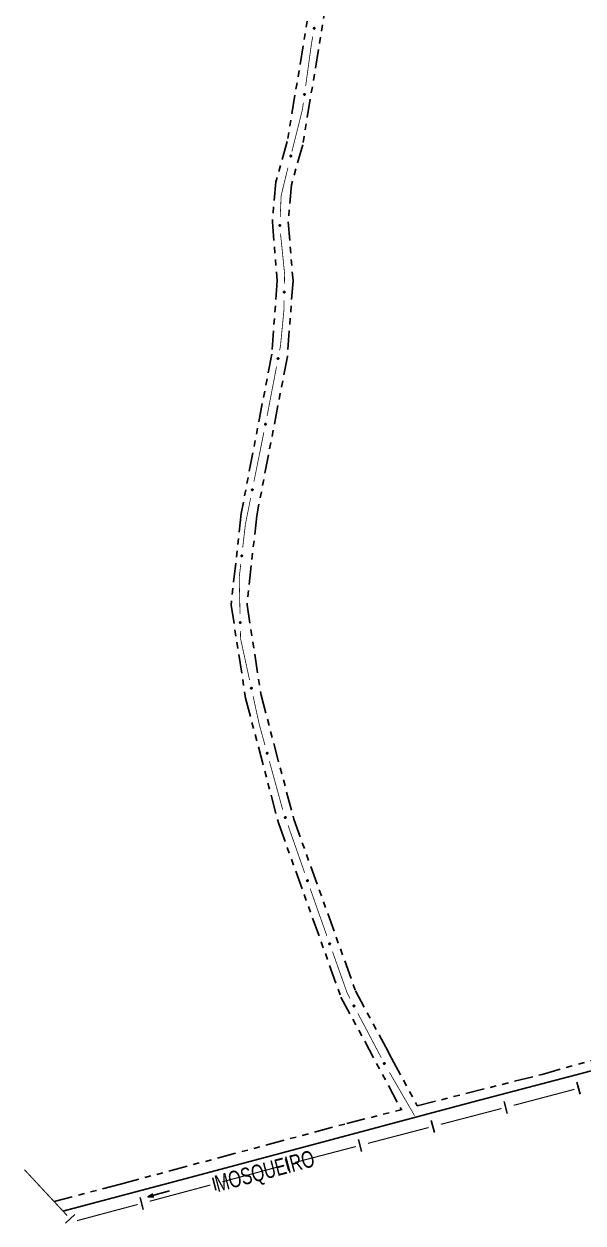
# Model space of a CAD drawing. Extents: x 208948 to 212966, y 4875285 to 4878160.
# Drawn here: x 209354.6 to 209488.3, y 4875285.4 to 4875572.2 of the extents above; entities that cross this region are included whole.
import ezdxf

# ---------------------------------------------------------------- set-up
doc = ezdxf.new("R2010")
doc.units = 0
doc.header["$LTSCALE"] = 1.5
doc.header["$MEASUREMENT"] = 0
doc.linetypes.add('TRACO_25', pattern=[8, 3, -1, 1, -1, 1, -1])
for name, color, linetype in [('LM-LIM-SETORES-BAIRROS', 7, 'CONTINUOUS'), ('SV-EIXO-RUA-N-PAV', 6, 'CONTINUOUS'), ('SV-FX-DOM-EST', 20, 'CONTINUOUS'), ('SV-ROD-ESTADUAIS', 20, 'CONTINUOUS'), ('SV-RUA-NAO-PAV', 7, 'CONTINUOUS'), ('SV-TXT-ROD-EST', 7, 'CONTINUOUS')]:
    doc.layers.add(name, color=color, linetype=linetype)
doc.styles.add('ARIAL', font='ARIAL.SHX')

# ---------------------------------------------------------------- blocks, each defined once
blk = doc.blocks.new('COD048', base_point=(211109.529986, 4877903.815043))
at = {"layer": 'SV-TXT-ROD-EST'}
blk.add_line((211110.86332, 4877903.415043), (211112.196653, 4877903.815043), dxfattribs=at)
blk.add_lwpolyline([(211106.86332, 4877903.815043), (211112.196653, 4877903.815043), (211110.86332, 4877904.215043)], dxfattribs=at)

msp = doc.modelspace()

# ---------------------------------------------------------------- linework, layer by layer
at = {"layer": 'LM-LIM-SETORES-BAIRROS', "const_width": 0.25}
for points in [[(209473.668842, 4875314.042514), (209486.210681, 4875317.358173)], [(209454.2917, 4875308.981039), (209468.804756, 4875312.771974)], [(209471.707368, 4875313.530161), (209473.642442, 4875314.035619)], [(209473.642442, 4875314.035619), (209473.668842, 4875314.042514)], [(209436.876032, 4875304.431917), (209451.389088, 4875308.222852)], [(209419.460364, 4875299.882795), (209433.97342, 4875303.67373)], [(209354.752158, 4875298.114909), (209364.963791, 4875287.127527)], [(209402.07043, 4875295.236342), (209416.560598, 4875299.113846)], [(209384.682229, 4875290.583337), (209399.172397, 4875294.460841)], [(209367.294027, 4875285.930333), (209381.784195, 4875289.807836)]]:
    msp.add_lwpolyline(points, dxfattribs=at)
at = {"layer": 'LM-LIM-SETORES-BAIRROS'}
for points in [[(209487.560847, 4875316.163581), (209486.794086, 4875319.063939)], [(209470.151387, 4875311.573397), (209469.3932, 4875314.476008)], [(209452.735719, 4875307.024275), (209451.977532, 4875309.926886)], [(209435.320051, 4875302.475153), (209434.561864, 4875305.377764)], [(209417.91436, 4875297.923329), (209417.138859, 4875300.821363)], [(209400.526158, 4875293.270325), (209399.750657, 4875296.168358)], [(209383.137957, 4875288.61732), (209382.362456, 4875291.515354)], [(209364.545829, 4875285.373872), (209366.743305, 4875287.416199)]]:
    msp.add_lwpolyline(points, dxfattribs=at)
at = {"layer": 'SV-EIXO-RUA-N-PAV'}
for points in [[(209423.876355, 4875571.080389), (209423.847772, 4875571.120076), (209423.831321, 4875571.16003), (209423.827192, 4875571.197302), (209423.832131, 4875571.23119), (209423.841089, 4875571.26529), (209423.857705, 4875571.297677), (209423.88411, 4875571.329539), (209423.92372, 4875571.358491), (209423.965756, 4875571.372653), (209424.002081, 4875571.378657), (209424.037714, 4875571.375541), (209424.070694, 4875571.366284), (209424.103766, 4875571.347911), (209424.135793, 4875571.320837), (209424.163942, 4875571.280304), (209424.179801, 4875571.241024), (209424.182848, 4875571.204867), (209424.179489, 4875571.169064), (209424.169927, 4875571.13436), (209424.153433, 4875571.102662), (209424.126115, 4875571.070465), (209424.08574, 4875571.043212), (209424.046744, 4875571.026947), (209424.01064, 4875571.023393), (209423.975466, 4875571.027493), (209423.941154, 4875571.036062), (209423.907902, 4875571.05141), (209423.876355, 4875571.080389)], [(209421.563487, 4875555.246276), (209421.533362, 4875555.284806), (209421.515351, 4875555.324081), (209421.509757, 4875555.361162), (209421.513357, 4875555.395218), (209421.520965, 4875555.429644), (209421.536293, 4875555.462661), (209421.561422, 4875555.495538), (209421.599861, 4875555.526028), (209421.641307, 4875555.541835), (209421.677367, 4875555.549264), (209421.713095, 4875555.547554), (209421.746415, 4875555.539604), (209421.780184, 4875555.522548), (209421.813253, 4875555.496756), (209421.842976, 4875555.457363), (209421.86037, 4875555.418738), (209421.864839, 4875555.382729), (209421.862893, 4875555.346822), (209421.854705, 4875555.311768), (209421.839472, 4875555.279445), (209421.813444, 4875555.246197), (209421.774174, 4875555.217375), (209421.735848, 4875555.199587), (209421.699912, 4875555.194613), (209421.664604, 4875555.197325), (209421.629982, 4875555.204536), (209421.596151, 4875555.218562), (209421.563487, 4875555.246276)], [(209418.269878, 4875540.533001), (209418.244123, 4875540.574579), (209418.23049, 4875540.61558), (209418.228962, 4875540.653049), (209418.236245, 4875540.686512), (209418.247552, 4875540.719906), (209418.26638, 4875540.75106), (209418.294936, 4875540.781008), (209418.336463, 4875540.807137), (209418.379382, 4875540.818342), (209418.416037, 4875540.821805), (209418.451367, 4875540.81622), (209418.483624, 4875540.804692), (209418.515338, 4875540.784064), (209418.545405, 4875540.754829), (209418.570668, 4875540.712436), (209418.583758, 4875540.672149), (209418.584284, 4875540.635868), (209418.578444, 4875540.600385), (209418.566491, 4875540.56643), (209418.547833, 4875540.535955), (209418.518343, 4875540.505735), (209418.476171, 4875540.481356), (209418.436138, 4875540.467842), (209418.399874, 4875540.466806), (209418.36507, 4875540.473342), (209418.331438, 4875540.484276), (209418.299334, 4875540.501898), (209418.269878, 4875540.533001)], [(209415.675282, 4875523.895445), (209415.64176, 4875523.931058), (209415.620232, 4875523.968521), (209415.61127, 4875524.004935), (209415.611741, 4875524.039178), (209415.616168, 4875524.074156), (209415.628412, 4875524.108436), (209415.65043, 4875524.143473), (209415.685919, 4875524.17735), (209415.725745, 4875524.196881), (209415.760975, 4875524.207578), (209415.79671, 4875524.209143), (209415.830617, 4875524.204272), (209415.865805, 4875524.190376), (209415.901093, 4875524.167717), (209415.934295, 4875524.131207), (209415.955148, 4875524.094335), (209415.962892, 4875524.058886), (209415.964238, 4875524.022951), (209415.95929, 4875523.987295), (209415.947077, 4875523.953714), (209415.924199, 4875523.918225), (209415.887729, 4875523.885932), (209415.851191, 4875523.864714), (209415.81586, 4875523.856474), (209415.780452, 4875523.855946), (209415.745315, 4875523.85996), (209415.710343, 4875523.870834), (209415.675282, 4875523.895445)], [(209416.736862, 4875507.951759), (209416.702442, 4875507.986504), (209416.679964, 4875508.023405), (209416.670074, 4875508.059578), (209416.66967, 4875508.093821), (209416.673203, 4875508.128901), (209416.684567, 4875508.163483), (209416.705682, 4875508.199071), (209416.740294, 4875508.233844), (209416.779609, 4875508.254386), (209416.814554, 4875508.265979), (209416.850237, 4875508.268456), (209416.884257, 4875508.264454), (209416.919789, 4875508.251461), (209416.955645, 4875508.229711), (209416.989768, 4875508.194061), (209417.011557, 4875508.157733), (209417.020204, 4875508.122494), (209417.022467, 4875508.086605), (209417.018431, 4875508.050835), (209417.00708, 4875508.016953), (209416.985116, 4875507.980891), (209416.949483, 4875507.947677), (209416.913499, 4875507.925532), (209416.87839, 4875507.916392), (209416.843007, 4875507.91496), (209416.80778, 4875507.918075), (209416.772541, 4875507.928051), (209416.736862, 4875507.951759)], [(209415.23643, 4875492.067532), (209415.208394, 4875492.107606), (209415.192492, 4875492.147782), (209415.188874, 4875492.185107), (209415.194277, 4875492.218924), (209415.203701, 4875492.252898), (209415.22076, 4875492.285055), (209415.247599, 4875492.316551), (209415.287602, 4875492.344958), (209415.329828, 4875492.358543), (209415.366232, 4875492.364048), (209415.401819, 4875492.360444), (209415.43467, 4875492.350736), (209415.467486, 4875492.331912), (209415.499139, 4875492.304401), (209415.52673, 4875492.263486), (209415.542049, 4875492.223992), (209415.544601, 4875492.187797), (209415.540752, 4875492.152043), (209415.530714, 4875492.117474), (209415.513787, 4875492.086005), (209415.486031, 4875492.054185), (209415.445286, 4875492.027488), (209415.406071, 4875492.011759), (209415.369921, 4875492.0087), (209415.334807, 4875492.013282), (209415.300616, 4875492.02232), (209415.267578, 4875492.038123), (209415.23643, 4875492.067532)], [(209412.215127, 4875476.356363), (209412.187423, 4875476.396669), (209412.171855, 4875476.436974), (209412.168547, 4875476.474329), (209412.17423, 4875476.5081), (209412.183936, 4875476.541995), (209412.201261, 4875476.574009), (209412.22836, 4875476.605281), (209412.268598, 4875476.633355), (209412.310935, 4875476.646589), (209412.347383, 4875476.651792), (209412.382939, 4875476.647893), (209412.415708, 4875476.637913), (209412.448367, 4875476.618817), (209412.479791, 4875476.591045), (209412.507041, 4875476.549902), (209412.522033, 4875476.510283), (209412.524284, 4875476.474068), (209412.520138, 4875476.438347), (209412.509815, 4875476.403862), (209412.492627, 4875476.372535), (209412.464608, 4875476.340946), (209412.423643, 4875476.314588), (209412.384298, 4875476.299185), (209412.348125, 4875476.296426), (209412.313049, 4875476.301299), (209412.278935, 4875476.310621), (209412.246029, 4875476.326696), (209412.215127, 4875476.356363)], [(209409.077268, 4875460.667072), (209409.049565, 4875460.707378), (209409.033997, 4875460.747684), (209409.030689, 4875460.785038), (209409.036372, 4875460.818809), (209409.046078, 4875460.852704), (209409.063403, 4875460.884718), (209409.090502, 4875460.91599), (209409.130739, 4875460.944064), (209409.173077, 4875460.957298), (209409.209525, 4875460.962501), (209409.245081, 4875460.958603), (209409.27785, 4875460.948622), (209409.310509, 4875460.929526), (209409.341933, 4875460.901754), (209409.369183, 4875460.860611), (209409.384174, 4875460.820992), (209409.386426, 4875460.784777), (209409.38228, 4875460.749056), (209409.371956, 4875460.714571), (209409.354769, 4875460.683244), (209409.32675, 4875460.651655), (209409.285785, 4875460.625297), (209409.24644, 4875460.609894), (209409.210266, 4875460.607135), (209409.175191, 4875460.612008), (209409.141077, 4875460.62133), (209409.10817, 4875460.637405), (209409.077268, 4875460.667072)], [(209406.56109, 4875444.870572), (209406.530186, 4875444.90848), (209406.511378, 4875444.947379), (209406.505029, 4875444.984339), (209406.507934, 4875445.018461), (209406.514839, 4875445.053036), (209406.529491, 4875445.086358), (209406.553944, 4875445.11974), (209406.591754, 4875445.151007), (209406.632869, 4875445.167656), (209406.66877, 4875445.175819), (209406.704525, 4875445.174838), (209406.738, 4875445.167568), (209406.77211, 4875445.151204), (209406.805698, 4875445.126092), (209406.836218, 4875445.087312), (209406.854396, 4875445.04905), (209406.859598, 4875445.01314), (209406.858384, 4875444.9772), (209406.850912, 4875444.941987), (209406.836342, 4875444.90936), (209406.810997, 4875444.875588), (209406.772322, 4875444.845972), (209406.734367, 4875444.827406), (209406.69854, 4875444.821701), (209406.663184, 4875444.823692), (209406.628422, 4875444.830196), (209406.594312, 4875444.843529), (209406.56109, 4875444.870572)], [(209406.215241, 4875428.892277), (209406.179414, 4875428.925571), (209406.155431, 4875428.961511), (209406.144055, 4875428.997245), (209406.142237, 4875429.031442), (209406.144316, 4875429.066638), (209406.154242, 4875429.10166), (209406.173869, 4875429.13809), (209406.207014, 4875429.174264), (209406.245446, 4875429.196413), (209406.279882, 4875429.20944), (209406.315433, 4875429.213389), (209406.349589, 4875429.210796), (209406.385627, 4875429.199283), (209406.422351, 4875429.179033), (209406.457919, 4875429.144823), (209406.48119, 4875429.109427), (209406.491286, 4875429.074575), (209406.49503, 4875429.03881), (209406.492476, 4875429.002904), (209406.482535, 4875428.968582), (209406.462079, 4875428.931643), (209406.427849, 4875428.896985), (209406.392811, 4875428.873372), (209406.35811, 4875428.86279), (209406.322816, 4875428.859896), (209406.28749, 4875428.861553), (209406.25187, 4875428.870065), (209406.215241, 4875428.892277)], [(209408.908491, 4875413.152766), (209408.866971, 4875413.178615), (209408.836573, 4875413.20932), (209408.81859, 4875413.242227), (209408.810281, 4875413.27545), (209408.805609, 4875413.310396), (209408.808672, 4875413.346669), (209408.820989, 4875413.386174), (209408.846626, 4875413.428006), (209408.880127, 4875413.457079), (209408.911446, 4875413.476435), (209408.94559, 4875413.487094), (209408.979615, 4875413.491064), (209409.017187, 4875413.486636), (209409.0571, 4875413.473763), (209409.098539, 4875413.446966), (209409.128135, 4875413.416659), (209409.144693, 4875413.384373), (209409.155191, 4875413.349979), (209409.159533, 4875413.314244), (209409.156321, 4875413.278656), (209409.143288, 4875413.238494), (209409.116297, 4875413.197943), (209409.086407, 4875413.16808), (209409.054361, 4875413.151073), (209409.020268, 4875413.1415), (209408.985274, 4875413.136387), (209408.948684, 4875413.137948), (209408.908491, 4875413.152766)], [(209412.697815, 4875397.607757), (209412.654972, 4875397.631347), (209412.622975, 4875397.660383), (209412.603257, 4875397.692281), (209412.593183, 4875397.725012), (209412.586649, 4875397.759658), (209412.587767, 4875397.796042), (209412.597954, 4875397.83615), (209412.621316, 4875397.879293), (209412.653215, 4875397.910117), (209412.683453, 4875397.931121), (209412.716978, 4875397.94359), (209412.750742, 4875397.949374), (209412.788497, 4875397.946963), (209412.829041, 4875397.936243), (209412.871855, 4875397.911701), (209412.903029, 4875397.88302), (209412.921291, 4875397.851666), (209412.933613, 4875397.817883), (209412.939861, 4875397.782432), (209412.938557, 4875397.746723), (209412.92769, 4875397.705921), (209412.902908, 4875397.663984), (209412.874657, 4875397.632565), (209412.843567, 4875397.613868), (209412.810034, 4875397.602485), (209412.775364, 4875397.595509), (209412.738743, 4875397.59511), (209412.697815, 4875397.607757)], [(209417.043751, 4875382.205059), (209416.999388, 4875382.22565), (209416.965471, 4875382.252418), (209416.943609, 4875382.282887), (209416.93131, 4875382.314848), (209416.92241, 4875382.348963), (209416.921026, 4875382.385338), (209416.928432, 4875382.426051), (209416.948775, 4875382.470697), (209416.97848, 4875382.50364), (209417.007204, 4875382.526672), (209417.039793, 4875382.541416), (209417.07308, 4875382.549506), (209417.110911, 4875382.549694), (209417.152096, 4875382.541786), (209417.196495, 4875382.520243), (209417.229567, 4875382.493772), (209417.249939, 4875382.463747), (209417.264554, 4875382.43089), (209417.273222, 4875382.395952), (209417.274375, 4875382.360238), (209417.266338, 4875382.318786), (209417.244495, 4875382.275246), (209417.21847, 4875382.24196), (209417.188739, 4875382.221171), (209417.156067, 4875382.207511), (209417.121958, 4875382.198168), (209417.085451, 4875382.195255), (209417.043751, 4875382.205059)], [(209422.329358, 4875367.103326), (209422.284995, 4875367.123916), (209422.251078, 4875367.150685), (209422.229215, 4875367.181153), (209422.216916, 4875367.213114), (209422.208017, 4875367.24723), (209422.206633, 4875367.283605), (209422.214039, 4875367.324317), (209422.234382, 4875367.368964), (209422.264087, 4875367.401906), (209422.292811, 4875367.424938), (209422.3254, 4875367.439682), (209422.358686, 4875367.447772), (209422.396518, 4875367.44796), (209422.437703, 4875367.440052), (209422.482102, 4875367.41851), (209422.515173, 4875367.392039), (209422.535546, 4875367.362013), (209422.550161, 4875367.329157), (209422.558829, 4875367.294219), (209422.559982, 4875367.258505), (209422.551945, 4875367.217052), (209422.530102, 4875367.173512), (209422.504077, 4875367.140226), (209422.474345, 4875367.119437), (209422.441674, 4875367.105777), (209422.407565, 4875367.096435), (209422.371058, 4875367.093521), (209422.329358, 4875367.103326)], [(209427.652721, 4875352.014396), (209427.60827, 4875352.034795), (209427.574238, 4875352.061417), (209427.552244, 4875352.091791), (209427.539808, 4875352.123699), (209427.530762, 4875352.157776), (209427.529221, 4875352.194144), (209427.536452, 4875352.234888), (209427.556603, 4875352.279622), (209427.586166, 4875352.312692), (209427.61479, 4875352.335848), (209427.647315, 4875352.350732), (209427.680566, 4875352.358965), (209427.718397, 4875352.359316), (209427.759615, 4875352.351585), (209427.804107, 4875352.330234), (209427.837292, 4875352.303906), (209427.857794, 4875352.273968), (209427.87255, 4875352.241175), (209427.881368, 4875352.206274), (209427.882675, 4875352.170566), (209427.874816, 4875352.129079), (209427.853161, 4875352.085445), (209427.827279, 4875352.052047), (209427.797638, 4875352.031131), (209427.765025, 4875352.01733), (209427.730957, 4875352.007841), (209427.694463, 4875352.00477), (209427.652721, 4875352.014396)], [(209433.48763, 4875337.130475), (209433.440713, 4875337.14429), (209433.403215, 4875337.165756), (209433.377093, 4875337.192662), (209433.360209, 4875337.222457), (209433.346369, 4875337.254884), (209433.339629, 4875337.290656), (209433.340943, 4875337.332016), (209433.35447, 4875337.379177), (209433.378985, 4875337.416145), (209433.403993, 4875337.443166), (209433.434048, 4875337.46256), (209433.465774, 4875337.475477), (209433.503164, 4875337.481249), (209433.545065, 4875337.479509), (209433.592158, 4875337.464759), (209433.628776, 4875337.443462), (209433.653359, 4875337.416774), (209433.672665, 4875337.386435), (209433.686397, 4875337.35316), (209433.692811, 4875337.318008), (209433.690983, 4875337.275823), (209433.675809, 4875337.229535), (209433.654984, 4875337.192771), (209433.628649, 4875337.167819), (209433.598352, 4875337.149485), (209433.565997, 4875337.135208), (209433.53032, 4875337.126936), (209433.48763, 4875337.130475)], [(209440.740996, 4875323.362511), (209440.694079, 4875323.376325), (209440.656581, 4875323.397792), (209440.630459, 4875323.424697), (209440.613576, 4875323.454492), (209440.599736, 4875323.48692), (209440.592996, 4875323.522691), (209440.594309, 4875323.564051), (209440.607837, 4875323.611212), (209440.632352, 4875323.64818), (209440.65736, 4875323.675201), (209440.687415, 4875323.694595), (209440.719141, 4875323.707512), (209440.75653, 4875323.713285), (209440.798432, 4875323.711544), (209440.845525, 4875323.696794), (209440.882143, 4875323.675497), (209440.906726, 4875323.648809), (209440.926032, 4875323.61847), (209440.939764, 4875323.585196), (209440.946178, 4875323.550043), (209440.94435, 4875323.507858), (209440.929176, 4875323.46157), (209440.908351, 4875323.424806), (209440.882015, 4875323.399855), (209440.851719, 4875323.38152), (209440.819364, 4875323.367243), (209440.783687, 4875323.358971), (209440.740996, 4875323.362511)]]:
    msp.add_lwpolyline(points, close=True, dxfattribs=at)
for points in [[(209423.831321, 4875571.16003), (209423.841089, 4875571.26529)], [(209423.838296, 4875571.142811), (209423.848823, 4875571.272595)], [(209423.847772, 4875571.120076), (209423.857705, 4875571.297677)], [(209423.861664, 4875571.10264), (209423.870032, 4875571.306253)], [(209423.876355, 4875571.080389), (209423.88411, 4875571.329539)], [(209423.894046, 4875571.066414), (209423.905152, 4875571.340216)], [(209423.907902, 4875571.05141), (209423.92372, 4875571.358491)], [(209423.925493, 4875571.048369), (209423.943504, 4875571.361136)], [(209423.941154, 4875571.036062), (209423.965756, 4875571.372653)], [(209423.957892, 4875571.035698), (209423.981294, 4875571.371068)], [(209423.975466, 4875571.027493), (209424.002081, 4875571.378657)], [(209423.993931, 4875571.027926), (209424.022163, 4875571.374912)], [(209424.01064, 4875571.023393), (209424.037714, 4875571.375541)], [(209424.030055, 4875571.028453), (209424.054171, 4875571.367854)], [(209424.046744, 4875571.026947), (209424.070694, 4875571.366284)], [(209424.067607, 4875571.037042), (209424.087438, 4875571.352258)], [(209424.08574, 4875571.043212), (209424.103766, 4875571.347911)], [(209424.105092, 4875571.060886), (209424.119752, 4875571.331288)], [(209424.126115, 4875571.070465), (209424.135793, 4875571.320837)], [(209424.138392, 4875571.092401), (209424.148971, 4875571.292851)], [(209424.153433, 4875571.102662), (209424.163942, 4875571.280304)], [(209424.161811, 4875571.122895), (209424.171233, 4875571.254261)], [(209424.169927, 4875571.13436), (209424.179801, 4875571.241024)], [(209421.629982, 4875555.204536), (209421.641307, 4875555.541835)], [(209421.646721, 4875555.204831), (209421.656896, 4875555.540863)], [(209421.664604, 4875555.197325), (209421.677367, 4875555.549264)], [(209421.683038, 4875555.198484), (209421.697581, 4875555.546313)], [(209421.699912, 4875555.194613), (209421.713095, 4875555.547554)], [(209421.719113, 4875555.200434), (209421.729843, 4875555.540521)], [(209421.735848, 4875555.199587), (209421.746415, 4875555.539604)], [(209421.515351, 4875555.324081), (209421.520965, 4875555.429644)], [(209421.522998, 4875555.307151), (209421.528406, 4875555.437248)], [(209421.533362, 4875555.284806), (209421.536293, 4875555.462661)], [(209421.547931, 4875555.267931), (209421.548272, 4875555.471715)], [(209421.563487, 4875555.246276), (209421.561422, 4875555.495538)], [(209421.581714, 4875555.233008), (209421.582028, 4875555.507036)], [(209421.596151, 4875555.218562), (209421.599861, 4875555.526028)], [(209421.613848, 4875555.216216), (209421.619526, 4875555.529449)], [(209421.756298, 4875555.210495), (209421.763698, 4875555.526248)], [(209421.774174, 4875555.217375), (209421.780184, 4875555.522548)], [(209421.792814, 4875555.235798), (209421.796813, 4875555.506566)], [(209421.813444, 4875555.246197), (209421.813253, 4875555.496756)], [(209421.824847, 4875555.268599), (209421.827523, 4875555.46931)], [(209421.839472, 4875555.279445), (209421.842976, 4875555.457363)], [(209421.847047, 4875555.299993), (209421.851288, 4875555.431627)], [(209421.854705, 4875555.311768), (209421.86037, 4875555.418738)], [(209418.23049, 4875540.61558), (209418.247552, 4875540.719906)], [(209418.23625, 4875540.597918), (209418.255776, 4875540.726656)], [(209418.244123, 4875540.574579), (209418.26638, 4875540.75106)], [(209418.256769, 4875540.556219), (209418.279273, 4875540.758758)], [(209418.269878, 4875540.533001), (209418.294936, 4875540.781008)], [(209418.286554, 4875540.517829), (209418.31667, 4875540.790197)], [(209418.299334, 4875540.501898), (209418.336463, 4875540.807137)], [(209418.31667, 4875540.497642), (209418.356384, 4875540.808399)], [(209418.331438, 4875540.484276), (209418.379382, 4875540.818342)], [(209418.34811, 4875540.482749), (209418.394773, 4875540.81568)], [(209418.36507, 4875540.473342), (209418.416037, 4875540.821805)], [(209418.383521, 4875540.47249), (209418.43581, 4875540.816673)], [(209418.399874, 4875540.466806), (209418.451367, 4875540.81622)], [(209418.419594, 4875540.470504), (209418.46725, 4875540.807407)], [(209418.436138, 4875540.467842), (209418.483624, 4875540.804692)], [(209418.457653, 4875540.476461), (209418.499352, 4875540.789535)], [(209418.476171, 4875540.481356), (209418.515338, 4875540.784064)], [(209418.496704, 4875540.497642), (209418.53013, 4875540.766369)], [(209418.518343, 4875540.505735), (209418.545405, 4875540.754829)], [(209418.532116, 4875540.526765), (209418.556605, 4875540.725994)], [(209418.547833, 4875540.535955), (209418.570668, 4875540.712436)], [(209418.557598, 4875540.555557), (209418.576131, 4875540.68595)], [(209418.566491, 4875540.56643), (209418.583758, 4875540.672149)], [(209415.620232, 4875523.968521), (209415.616168, 4875524.074156)], [(209415.629396, 4875523.952361), (209415.622883, 4875524.082408)], [(209415.64176, 4875523.931058), (209415.628412, 4875524.108436)], [(209415.65781, 4875523.915585), (209415.639513, 4875524.118547)], [(209415.675282, 4875523.895445), (209415.65043, 4875524.143473)], [(209415.694646, 4875523.883899), (209415.669897, 4875524.156807)], [(209415.710343, 4875523.870834), (209415.685919, 4875524.17735)], [(209415.72818, 4875523.870116), (209415.705188, 4875524.182556)], [(209415.745315, 4875523.85996), (209415.725745, 4875524.196881)], [(209415.761957, 4875523.861785), (209415.741358, 4875524.197339)], [(209415.780452, 4875523.855946), (209415.760975, 4875524.207578)], [(209415.798702, 4875523.858786), (209415.781375, 4875524.206487)], [(209415.81586, 4875523.856474), (209415.79671, 4875524.209143)], [(209415.834448, 4875523.864027), (209415.81403, 4875524.20367)], [(209415.851191, 4875523.864714), (209415.830617, 4875524.204272)], [(209415.870557, 4875523.877447), (209415.849049, 4875524.192553)], [(209415.887729, 4875523.885932), (209415.865805, 4875524.190376)], [(209415.904606, 4875523.905983), (209415.883825, 4875524.175983)], [(209415.924199, 4875523.918225), (209415.901093, 4875524.167717)], [(209415.933505, 4875523.941577), (209415.917814, 4875524.141691)], [(209415.947077, 4875523.953714), (209415.934295, 4875524.131207)], [(209415.952741, 4875523.974869), (209415.944926, 4875524.106339)], [(209415.95929, 4875523.987295), (209415.955148, 4875524.094335)], [(209416.679964, 4875508.023405), (209416.673203, 4875508.128901)], [(209416.689537, 4875508.007484), (209416.679704, 4875508.137322)], [(209416.702442, 4875507.986504), (209416.684567, 4875508.163483)], [(209416.718882, 4875507.971447), (209416.695406, 4875508.173875)], [(209416.736862, 4875507.951759), (209416.705682, 4875508.199071)], [(209416.756516, 4875507.940712), (209416.724803, 4875508.212898)], [(209416.772541, 4875507.928051), (209416.740294, 4875508.233844)], [(209416.790391, 4875507.92779), (209416.759424, 4875508.23954)], [(209416.80778, 4875507.918075), (209416.779609, 4875508.254386)], [(209416.824369, 4875507.920325), (209416.795205, 4875508.255242)], [(209416.843007, 4875507.91496), (209416.814554, 4875508.265979)], [(209416.861179, 4875507.918265), (209416.834975, 4875508.26541)], [(209416.87839, 4875507.916392), (209416.850237, 4875508.268456)], [(209416.896779, 4875507.924417), (209416.867692, 4875508.263428)], [(209416.913499, 4875507.925532), (209416.884257, 4875508.264454)], [(209416.932534, 4875507.938755), (209416.902983, 4875508.253209)], [(209416.949483, 4875507.947677), (209416.919789, 4875508.251461)], [(209416.965843, 4875507.968152), (209416.938171, 4875508.237533)], [(209416.985116, 4875507.980891), (209416.955645, 4875508.229711)], [(209416.993823, 4875508.004472), (209416.973024, 4875508.204121)], [(209417.00708, 4875508.016953), (209416.989768, 4875508.194061)], [(209417.012202, 4875508.038245), (209417.001031, 4875508.169473)], [(209417.018431, 4875508.050835), (209417.011557, 4875508.157733)], [(209415.192492, 4875492.147782), (209415.203701, 4875492.252898)], [(209415.19923, 4875492.130469), (209415.211536, 4875492.260097)], [(209415.208394, 4875492.107606), (209415.22076, 4875492.285055)], [(209415.222046, 4875492.089981), (209415.233203, 4875492.29346)], [(209415.23643, 4875492.067532), (209415.247599, 4875492.316551)], [(209415.253928, 4875492.053315), (209415.268786, 4875492.32694)], [(209415.267578, 4875492.038123), (209415.287602, 4875492.344958)], [(209415.285125, 4875492.034841), (209415.307421, 4875492.347331)], [(209415.300616, 4875492.02232), (209415.329828, 4875492.358543)], [(209415.317347, 4875492.021727), (209415.345344, 4875492.356745)], [(209415.334807, 4875492.013282), (209415.366232, 4875492.364048)], [(209415.353276, 4875492.013462), (209415.386262, 4875492.360028)], [(209415.369921, 4875492.0087), (209415.401819, 4875492.360444)], [(209415.389404, 4875492.013494), (209415.41817, 4875492.352532)], [(209415.406071, 4875492.011759), (209415.43467, 4875492.350736)], [(209415.42707, 4875492.021567), (209415.45122, 4875492.336481)], [(209415.445286, 4875492.027488), (209415.467486, 4875492.331912)], [(209415.464878, 4875492.044895), (209415.483243, 4875492.31507)], [(209415.486031, 4875492.054185), (209415.499139, 4875492.304401)], [(209415.498607, 4875492.075951), (209415.511932, 4875492.276237)], [(209415.513787, 4875492.086005), (209415.52673, 4875492.263486)], [(209415.522442, 4875492.106121), (209415.533664, 4875492.237345)], [(209415.530714, 4875492.117474), (209415.542049, 4875492.223992)], [(209412.171855, 4875476.436974), (209412.183936, 4875476.541995)], [(209412.17845, 4875476.419607), (209412.19183, 4875476.549127)], [(209412.187423, 4875476.396669), (209412.201261, 4875476.574009)], [(209412.200928, 4875476.378931), (209412.213773, 4875476.58231)], [(209412.215127, 4875476.356363), (209412.22836, 4875476.605281)], [(209412.232506, 4875476.342001), (209412.249633, 4875476.615493)], [(209412.246029, 4875476.326696), (209412.268598, 4875476.633355)], [(209412.263548, 4875476.323269), (209412.288435, 4875476.635564)], [(209412.278935, 4875476.310621), (209412.310935, 4875476.646589)], [(209412.295661, 4875476.309889), (209412.326435, 4875476.644662)], [(209412.313049, 4875476.301299), (209412.347383, 4875476.651792)], [(209412.33152, 4875476.301325), (209412.367379, 4875476.647606)], [(209412.348125, 4875476.296426), (209412.382939, 4875476.647893)], [(209412.367646, 4875476.301058), (209412.399224, 4875476.639845)], [(209412.384298, 4875476.299185), (209412.415708, 4875476.637913)], [(209412.405379, 4875476.308818), (209412.432139, 4875476.623522)], [(209412.423643, 4875476.314588), (209412.448367, 4875476.618817)], [(209412.443378, 4875476.331832), (209412.463984, 4875476.601846)], [(209412.464608, 4875476.340946), (209412.479791, 4875476.591045)], [(209412.477364, 4875476.362607), (209412.49235, 4875476.562775)], [(209412.492627, 4875476.372535), (209412.507041, 4875476.549902)], [(209412.501449, 4875476.392579), (209412.513759, 4875476.523705)], [(209412.509815, 4875476.403862), (209412.522033, 4875476.510283)], [(209409.049565, 4875460.707378), (209409.063403, 4875460.884718)], [(209409.06307, 4875460.68964), (209409.075915, 4875460.89302)], [(209409.077268, 4875460.667072), (209409.090502, 4875460.91599)], [(209409.094648, 4875460.65271), (209409.111774, 4875460.926203)], [(209409.10817, 4875460.637405), (209409.130739, 4875460.944064)], [(209409.12569, 4875460.633978), (209409.150577, 4875460.946273)], [(209409.141077, 4875460.62133), (209409.173077, 4875460.957298)], [(209409.157802, 4875460.620598), (209409.188577, 4875460.955372)], [(209409.175191, 4875460.612008), (209409.209525, 4875460.962501)], [(209409.193661, 4875460.612035), (209409.22952, 4875460.958315)], [(209409.210266, 4875460.607135), (209409.245081, 4875460.958603)], [(209409.229788, 4875460.611767), (209409.261365, 4875460.950555)], [(209409.24644, 4875460.609894), (209409.27785, 4875460.948622)], [(209409.26752, 4875460.619527), (209409.294281, 4875460.934231)], [(209409.285785, 4875460.625297), (209409.310509, 4875460.929526)], [(209409.30552, 4875460.642541), (209409.326126, 4875460.912555)], [(209409.32675, 4875460.651655), (209409.341933, 4875460.901754)], [(209409.339506, 4875460.673316), (209409.354492, 4875460.873484)], [(209409.033997, 4875460.747684), (209409.046078, 4875460.852704)], [(209409.040591, 4875460.730316), (209409.053972, 4875460.859837)], [(209409.354769, 4875460.683244), (209409.369183, 4875460.860611)], [(209409.363591, 4875460.703288), (209409.3759, 4875460.834414)], [(209409.371956, 4875460.714571), (209409.384174, 4875460.820992)], [(209406.511378, 4875444.947379), (209406.514839, 4875445.053036)], [(209406.519369, 4875444.930609), (209406.522123, 4875445.060789)], [(209406.530186, 4875444.90848), (209406.529491, 4875445.086358)], [(209406.545095, 4875444.891905), (209406.541283, 4875445.095654)], [(209406.56109, 4875444.870572), (209406.553944, 4875445.11974)], [(209406.579584, 4875444.857679), (209406.574311, 4875445.131656)], [(209406.594312, 4875444.843529), (209406.591754, 4875445.151007)], [(209406.612053, 4875444.841545), (209406.611345, 4875445.154829)], [(209406.628422, 4875444.830196), (209406.632869, 4875445.167656)], [(209406.645151, 4875444.830833), (209406.648474, 4875445.167001)], [(209406.663184, 4875444.823692), (209406.66877, 4875445.175819)], [(209406.68159, 4875444.825227), (209406.68904, 4875445.17328)], [(209406.69854, 4875444.821701), (209406.704525, 4875445.174838)], [(209406.717618, 4875444.827912), (209406.721413, 4875445.168147)], [(209406.734367, 4875444.827406), (209406.738, 4875445.167568)], [(209406.75459, 4875444.838729), (209406.755552, 4875445.154567)], [(209406.772322, 4875444.845972), (209406.77211, 4875445.151204)], [(209406.790583, 4875444.86477), (209406.789061, 4875445.135565)], [(209406.810997, 4875444.875588), (209406.805698, 4875445.126092)], [(209406.821941, 4875444.898219), (209406.820524, 4875445.098942)], [(209406.836342, 4875444.90936), (209406.836218, 4875445.087312)], [(209406.843496, 4875444.930058), (209406.845053, 4875445.061751)], [(209406.850912, 4875444.941987), (209406.854396, 4875445.04905)], [(209406.155431, 4875428.961511), (209406.144316, 4875429.066638)], [(209406.165654, 4875428.946), (209406.150464, 4875429.075321)], [(209406.179414, 4875428.925571), (209406.154242, 4875429.10166)], [(209406.196463, 4875428.911206), (209406.164643, 4875429.112491)], [(209406.215241, 4875428.892277), (209406.173869, 4875429.13809)], [(209406.235335, 4875428.882052), (209406.192401, 4875429.152696)], [(209406.25187, 4875428.870065), (209406.207014, 4875429.174264)], [(209406.269715, 4875428.870541), (209406.225893, 4875429.180746)], [(209406.28749, 4875428.861553), (209406.245446, 4875429.196413)], [(209406.303973, 4875428.864486), (209406.260993, 4875429.197913)], [(209406.322816, 4875428.859896), (209406.279882, 4875429.20944)], [(209406.340836, 4875428.86395), (209406.300309, 4875429.209715)], [(209406.35811, 4875428.86279), (209406.315433, 4875429.213389)], [(209406.376151, 4875428.871568), (209406.33308, 4875429.209087)], [(209406.392811, 4875428.873372), (209406.349589, 4875429.210796)], [(209406.411283, 4875428.887371), (209406.368763, 4875429.200335)], [(209406.427849, 4875428.896985), (209406.385627, 4875429.199283)], [(209406.443349, 4875428.918118), (209406.404569, 4875429.186126)], [(209406.462079, 4875428.931643), (209406.422351, 4875429.179033)], [(209406.469805, 4875428.955564), (209406.440774, 4875429.154183)], [(209406.482535, 4875428.968582), (209406.457919, 4875429.144823)], [(209406.486772, 4875428.990067), (209406.470188, 4875429.120722)], [(209406.492476, 4875429.002904), (209406.48119, 4875429.109427)], [(209408.836573, 4875413.20932), (209408.805609, 4875413.310396)], [(209408.866971, 4875413.178615), (209408.808672, 4875413.346669)], [(209408.849567, 4875413.196044), (209408.809988, 4875413.320093)], [(209408.886447, 4875413.167765), (209408.816816, 4875413.359285)], [(209408.908491, 4875413.152766), (209408.820989, 4875413.386174)], [(209408.930166, 4875413.146562), (209408.836395, 4875413.404046)], [(209408.948684, 4875413.137948), (209408.846626, 4875413.428006)], [(209408.966111, 4875413.14182), (209408.863921, 4875413.43797)], [(209408.985274, 4875413.136387), (209408.880127, 4875413.457079)], [(209409.000894, 4875413.142411), (209408.895103, 4875413.461517)], [(209409.020268, 4875413.1415), (209408.911446, 4875413.476435)], [(209409.037183, 4875413.148916), (209408.931446, 4875413.480602)], [(209409.054361, 4875413.151073), (209408.94559, 4875413.487094)], [(209409.070397, 4875413.163131), (209408.963735, 4875413.486237)], [(209409.086407, 4875413.16808), (209408.979615, 4875413.491064)], [(209409.101869, 4875413.185345), (209409.000432, 4875413.484452)], [(209409.116297, 4875413.197943), (209409.017187, 4875413.486636)], [(209409.127481, 4875413.221645), (209409.038291, 4875413.477334)], [(209409.143288, 4875413.238494), (209409.0571, 4875413.473763)], [(209409.146308, 4875413.26345), (209409.079924, 4875413.452883)], [(209409.156321, 4875413.278656), (209409.098539, 4875413.446966)], [(209409.156383, 4875413.300556), (209409.11518, 4875413.425648)], [(209409.159533, 4875413.314244), (209409.128135, 4875413.416659)], [(209412.654972, 4875397.631347), (209412.587767, 4875397.796042)], [(209412.636661, 4875397.64782), (209412.590503, 4875397.769575)], [(209412.675001, 4875397.621555), (209412.595224, 4875397.809076)], [(209412.697815, 4875397.607757), (209412.597954, 4875397.83615)], [(209412.719791, 4875397.602721), (209412.612382, 4875397.854821)], [(209412.738743, 4875397.59511), (209412.621316, 4875397.879293)], [(209412.755938, 4875397.599908), (209412.638054, 4875397.890168)], [(209412.775364, 4875397.595509), (209412.653215, 4875397.910117)], [(209412.79064, 4875397.602359), (209412.667931, 4875397.91535)], [(209412.810034, 4875397.602485), (209412.683453, 4875397.931121)], [(209412.826529, 4875397.610796), (209412.703201, 4875397.936352)], [(209412.843567, 4875397.613868), (209412.716978, 4875397.94359)], [(209412.858935, 4875397.626767), (209412.735142, 4875397.943705)], [(209412.874657, 4875397.632565), (209412.750742, 4875397.949374)], [(209412.889174, 4875397.650633), (209412.771883, 4875397.943886)], [(209412.902908, 4875397.663984), (209412.788497, 4875397.946963)], [(209412.912807, 4875397.68825), (209412.810068, 4875397.938803)], [(209412.92769, 4875397.705921), (209412.829041, 4875397.936243)], [(209412.929371, 4875397.731003), (209412.852949, 4875397.916614)], [(209412.938557, 4875397.746723), (209412.871855, 4875397.911701)], [(209412.937447, 4875397.768594), (209412.889612, 4875397.891303)], [(209412.939861, 4875397.782432), (209412.903029, 4875397.88302)], [(209412.622975, 4875397.660383), (209412.586649, 4875397.759658)], [(209416.999388, 4875382.22565), (209416.921026, 4875382.385338)], [(209416.965471, 4875382.252418), (209416.92241, 4875382.348963)], [(209416.979988, 4875382.240826), (209416.925574, 4875382.359121)], [(209417.020042, 4875382.217257), (209416.92757, 4875382.398853)], [(209417.043751, 4875382.205059), (209416.928432, 4875382.426051)], [(209417.066021, 4875382.201545), (209416.941544, 4875382.445669)], [(209417.085451, 4875382.195255), (209416.948775, 4875382.470697)], [(209417.102276, 4875382.201223), (209416.964726, 4875382.482697)], [(209417.121958, 4875382.198168), (209416.97848, 4875382.50364)], [(209417.136727, 4875382.206052), (209416.992803, 4875382.509872)], [(209417.156067, 4875382.207511), (209417.007204, 4875382.526672)], [(209417.171952, 4875382.216935), (209417.026546, 4875382.533247)], [(209417.188739, 4875382.221171), (209417.039793, 4875382.541416)], [(209417.203184, 4875382.235095), (209417.057907, 4875382.542778)], [(209417.21847, 4875382.24196), (209417.07308, 4875382.549506)], [(209417.231711, 4875382.260982), (209417.094548, 4875382.545483)], [(209417.244495, 4875382.275246), (209417.110911, 4875382.549694)], [(209417.252704, 4875382.300135), (209417.132992, 4875382.543036)], [(209417.266338, 4875382.318786), (209417.152096, 4875382.541786)], [(209417.266292, 4875382.343924), (209417.177297, 4875382.523846)], [(209417.274375, 4875382.360238), (209417.196495, 4875382.520243)], [(209417.271765, 4875382.381982), (209417.215612, 4875382.501114)], [(209417.273222, 4875382.395952), (209417.229567, 4875382.493772)], [(209422.284995, 4875367.123916), (209422.206633, 4875367.283605)], [(209422.251078, 4875367.150685), (209422.208017, 4875367.24723)], [(209422.265595, 4875367.139092), (209422.21118, 4875367.257387)], [(209422.305649, 4875367.115524), (209422.213177, 4875367.29712)], [(209422.329358, 4875367.103326), (209422.214039, 4875367.324317)], [(209422.351628, 4875367.099811), (209422.22715, 4875367.343935)], [(209422.371058, 4875367.093521), (209422.234382, 4875367.368964)], [(209422.387882, 4875367.099489), (209422.250333, 4875367.380963)], [(209422.407565, 4875367.096435), (209422.264087, 4875367.401906)], [(209422.422334, 4875367.104319), (209422.27841, 4875367.408138)], [(209422.441674, 4875367.105777), (209422.292811, 4875367.424938)], [(209422.457559, 4875367.115202), (209422.312153, 4875367.431514)], [(209422.474345, 4875367.119437), (209422.3254, 4875367.439682)], [(209422.488791, 4875367.133361), (209422.343514, 4875367.441044)], [(209422.504077, 4875367.140226), (209422.358686, 4875367.447772)], [(209422.517318, 4875367.159248), (209422.380155, 4875367.443749)], [(209422.530102, 4875367.173512), (209422.396518, 4875367.44796)], [(209422.538311, 4875367.198401), (209422.418599, 4875367.441302)], [(209422.551945, 4875367.217052), (209422.437703, 4875367.440052)], [(209422.551898, 4875367.24219), (209422.462903, 4875367.422112)], [(209422.559982, 4875367.258505), (209422.482102, 4875367.41851)], [(209422.557372, 4875367.280248), (209422.501219, 4875367.39938)], [(209422.558829, 4875367.294219), (209422.515173, 4875367.392039)], [(209427.60827, 4875352.034795), (209427.529221, 4875352.194144)], [(209427.574238, 4875352.061417), (209427.530762, 4875352.157776)], [(209427.588804, 4875352.049887), (209427.533881, 4875352.167947)], [(209427.62896, 4875352.026491), (209427.535706, 4875352.207688)], [(209427.652721, 4875352.014396), (209427.536452, 4875352.234888)], [(209427.675005, 4875352.010977), (209427.549479, 4875352.254563)], [(209427.694463, 4875352.00477), (209427.556603, 4875352.279622)], [(209427.711261, 4875352.010811), (209427.572502, 4875352.29169)], [(209427.730957, 4875352.007841), (209427.586166, 4875352.312692)], [(209427.745692, 4875352.015789), (209427.600461, 4875352.318986)], [(209427.765025, 4875352.01733), (209427.61479, 4875352.335848)], [(209427.780869, 4875352.026823), (209427.634103, 4875352.342506)], [(209427.797638, 4875352.031131), (209427.647315, 4875352.350732)], [(209427.812023, 4875352.045117), (209427.665423, 4875352.352172)], [(209427.827279, 4875352.052047), (209427.680566, 4875352.358965)], [(209427.840438, 4875352.071127), (209427.702052, 4875352.355034)], [(209427.853161, 4875352.085445), (209427.718397, 4875352.359316)], [(209427.861263, 4875352.110369), (209427.740507, 4875352.352753)], [(209427.874816, 4875352.129079), (209427.759615, 4875352.351585)], [(209427.874662, 4875352.154216), (209427.784893, 4875352.333754)], [(209427.882675, 4875352.170566), (209427.804107, 4875352.330234)], [(209427.879971, 4875352.192298), (209427.823306, 4875352.311187)], [(209427.881368, 4875352.206274), (209427.837292, 4875352.303906)], [(209433.440713, 4875337.14429), (209433.339629, 4875337.290656)], [(209433.48763, 4875337.130475), (209433.340943, 4875337.332016)], [(209433.462379, 4875337.139039), (209433.344106, 4875337.304989)], [(209433.403215, 4875337.165756), (209433.346369, 4875337.254884)], [(209433.419284, 4875337.156435), (209433.347998, 4875337.265398)], [(209433.510174, 4875337.130288), (209433.351013, 4875337.353355)], [(209433.53032, 4875337.126936), (209433.35447, 4875337.379177)], [(209433.546079, 4875337.135323), (209433.368474, 4875337.3934)], [(209433.565997, 4875337.135208), (209433.378985, 4875337.416145)], [(209433.57944, 4875337.145187), (209433.39223, 4875337.424423)], [(209433.598352, 4875337.149485), (209433.403993, 4875337.443166)], [(209433.612671, 4875337.161152), (209433.422152, 4875337.452525)], [(209433.628649, 4875337.167819), (209433.434048, 4875337.46256)], [(209433.640879, 4875337.183724), (209433.451762, 4875337.466582)], [(209433.654984, 4875337.192771), (209433.465774, 4875337.475477)], [(209433.665271, 4875337.21354), (209433.487602, 4875337.474668)], [(209433.675809, 4875337.229535), (209433.503164, 4875337.481249)], [(209433.680253, 4875337.255363), (209433.525986, 4875337.477924)], [(209433.690983, 4875337.275823), (209433.545065, 4875337.479509)], [(209433.687225, 4875337.300679), (209433.572638, 4875337.465487)], [(209433.692811, 4875337.318008), (209433.592158, 4875337.464759)], [(209433.687019, 4875337.339128), (209433.61389, 4875337.448662)], [(209433.686397, 4875337.35316), (209433.628776, 4875337.443462)], [(209440.694079, 4875323.376325), (209440.592996, 4875323.522691)], [(209440.740996, 4875323.362511), (209440.594309, 4875323.564051)], [(209440.715746, 4875323.371074), (209440.597472, 4875323.537025)], [(209440.656581, 4875323.397792), (209440.599736, 4875323.48692)], [(209440.672651, 4875323.38847), (209440.601365, 4875323.497433)], [(209440.763541, 4875323.362323), (209440.60438, 4875323.58539)], [(209440.783687, 4875323.358971), (209440.607837, 4875323.611212)], [(209440.799446, 4875323.367358), (209440.621841, 4875323.625435)], [(209440.819364, 4875323.367243), (209440.632352, 4875323.64818)], [(209440.832807, 4875323.377222), (209440.645597, 4875323.656458)], [(209440.851719, 4875323.38152), (209440.65736, 4875323.675201)], [(209440.866038, 4875323.393187), (209440.675519, 4875323.68456)], [(209440.882015, 4875323.399855), (209440.687415, 4875323.694595)], [(209440.894246, 4875323.415759), (209440.705128, 4875323.698617)], [(209440.908351, 4875323.424806), (209440.719141, 4875323.707512)], [(209440.918638, 4875323.445575), (209440.740968, 4875323.706703)], [(209440.929176, 4875323.46157), (209440.75653, 4875323.713285)], [(209440.93362, 4875323.487398), (209440.779353, 4875323.709959)], [(209440.94435, 4875323.507858), (209440.798432, 4875323.711544)], [(209440.940592, 4875323.532714), (209440.826005, 4875323.697522)], [(209440.946178, 4875323.550043), (209440.845525, 4875323.696794)], [(209440.940386, 4875323.571163), (209440.867257, 4875323.680697)], [(209440.939764, 4875323.585196), (209440.882143, 4875323.675497)]]:
    msp.add_lwpolyline(points, dxfattribs=at)
at = {"layer": 'SV-EIXO-RUA-N-PAV', "const_width": 0.18}
for points in [[(209421.963188, 4875557.355239), (209423.318974, 4875567.262905)], [(209423.318974, 4875567.262905), (209423.34385, 4875567.44469)], [(209423.34385, 4875567.44469), (209423.660826, 4875569.233341)], [(209421.206506, 4875551.825643), (209421.420874, 4875553.392172)], [(209418.679559, 4875541.717853), (209421.104915, 4875551.419278)], [(209421.104915, 4875551.419278), (209421.206506, 4875551.825643)], [(209416.109765, 4875531.19206), (209417.726694, 4875537.83302)], [(209415.880434, 4875526.032123), (209416.102437, 4875531.027192)], [(209416.102437, 4875531.027192), (209416.109765, 4875531.19206)], [(209416.93182, 4875512.449203), (209415.958504, 4875522.043317)], [(209416.925092, 4875512.092625), (209416.93182, 4875512.449203)], [(209416.887363, 4875510.092981), (209416.925092, 4875512.092625)], [(209416.767409, 4875503.735419), (209416.811905, 4875506.093693)], [(209415.945354, 4875495.186046), (209416.706028, 4875503.097057)], [(209416.706028, 4875503.097057), (209416.767409, 4875503.735419)], [(209415.747509, 4875494.152306), (209415.935485, 4875495.134479)], [(209415.935485, 4875495.134479), (209415.945354, 4875495.186046)], [(209412.739896, 4875478.437527), (209414.995605, 4875490.223611)], [(209409.605622, 4875462.747535), (209411.959015, 4875474.514503)], [(209407.560392, 4875452.521385), (209408.821157, 4875458.825212)], [(209407.494486, 4875451.953867), (209407.560392, 4875452.521385)], [(209406.917717, 4875446.987244), (209407.494486, 4875451.953867)], [(209406.080692, 4875439.779531), (209406.456302, 4875443.013947)], [(209406.097404, 4875439.035871), (209406.080692, 4875439.779531)], [(209406.277134, 4875431.03789), (209406.097404, 4875439.035871)], [(209406.409514, 4875425.14695), (209406.366999, 4875427.0389)], [(209406.432401, 4875425.04184), (209406.409514, 4875425.14695)], [(209408.559969, 4875415.270788), (209406.432401, 4875425.04184)], [(209410.848612, 4875404.759983), (209409.410996, 4875411.362367)], [(209410.912915, 4875404.525735), (209410.848612, 4875404.759983)], [(209412.2365, 4875399.704105), (209410.912915, 4875404.525735)], [(209416.471972, 4875384.274886), (209413.295368, 4875395.8468)], [(209421.725093, 4875369.163022), (209417.760887, 4875380.489322)], [(209424.659138, 4875360.780035), (209423.046494, 4875365.387588)], [(209424.698727, 4875360.668466), (209424.659138, 4875360.780035)], [(209427.039596, 4875354.071472), (209424.698727, 4875360.668466)], [(209431.893223, 4875340.393068), (209428.377235, 4875350.301761)], [(209432.119745, 4875339.963096), (209431.893223, 4875340.393068)], [(209432.585847, 4875339.078365), (209432.119745, 4875339.963096)], [(209440.043481, 4875324.92267), (209434.450256, 4875335.539441)], [(209448.005503, 4875311.0457), (209441.993068, 4875321.430816)]]:
    msp.add_lwpolyline(points, dxfattribs=at)
at = {"layer": 'SV-FX-DOM-EST', "linetype": 'TRACO_25'}
for points in [[(209448.606007, 4875313.416373, 8.06237), (209478.488723, 4875320.939554, 8.660933), (209542.535632, 4875338.730346, 8.82055), (209551.625993, 4875341.148438, 8.82055), (209605.43218, 4875355.46122, 8.710814), (209628.046226, 4875361.079993, 8.710814), (209657.797339, 4875368.472069, 8.640981), (209705.612432, 4875381.552687, 7.81297), (209718.473807, 4875385.007065, 7.81297), (209763.548512, 4875397.113473, 7.633401), (209809.653215, 4875409.074154, 7.264287), (209870.149363, 4875424.695058, 7.084719), (209924.965089, 4875439.335812, 6.526061), (209988.741737, 4875456.326696, 5.777857), (210030.135938, 4875466.997317, 5.777857)], [(209361.820403, 4875290.50971, 7.882802), (209377.698408, 4875294.688078, 7.882802), (209431.774072, 4875309.178816, 8.06237), (209445.023757, 4875312.514516, 8.06237)]]:
    msp.add_polyline3d(points, dxfattribs=at)
at = {"layer": 'SV-ROD-ESTADUAIS', "linetype": 'Continuous'}
msp.add_polyline3d([(210434.19311, 4875570.447465, 10.0675), (210430.510434, 4875569.479685, 10.0675), (210376.421424, 4875555.006617, 9.221705), (210259.547148, 4875524.465916, 8.097182), (210196.482804, 4875507.925353, 6.713154), (210192.497563, 4875506.880101, 6.713154), (210151.284057, 4875495.968856, 6.501705), (210135.135943, 4875492.019159, 5.907546), (210069.479163, 4875474.728223, 5.827737), (210010.763071, 4875459.177397, 5.807786), (209950.90691, 4875443.476536, 6.156947), (209935.718028, 4875439.453169, 6.156947), (209930.920457, 4875438.213348, 6.156947), (209883.139866, 4875425.485588, 6.316564), (209816.272973, 4875407.91463, 7.683281), (209750.54616, 4875390.523703, 8.142179), (209680.988986, 4875372.232708, 8.491341), (209605.65104, 4875351.871702, 8.720789), (209529.233223, 4875331.980582, 8.850478), (209462.016311, 4875314.369612, 8.271868), (209394.569254, 4875296.318688, 8.271868), (209363.936946, 4875288.23238, 8.271868)], dxfattribs=at)
at = {"layer": 'SV-RUA-NAO-PAV', "linetype": 'TRACO_25'}
for points in [[(209432.551951, 4875603.835652, 7.81297), (209430.769836, 4875599.764705, 7.81297), (209428.715165, 4875595.071149, 7.872826), (209423.32989, 4875578.853014, 7.733161), (209417.578711, 4875544.137289, 7.852874), (209414.835569, 4875534.448427, 7.892778), (209414.002505, 4875524.88964, 7.643377), (209415.168026, 4875510.77155, 7.463808), (209413.872403, 4875493.213791, 7.274263), (209406.540119, 4875455.128431, 7.663329), (209404.153085, 4875433.211191, 7.443856), (209407.606042, 4875410.914286, 7.463808), (209415.526619, 4875380.878614, 7.43388), (209430.413689, 4875339.424781, 6.865246), (209444.860211, 4875312.473343, 7.064766)], [(209436.662227, 4875603.835527, 7.81297), (209434.950824, 4875599.926108, 7.81297), (209432.234013, 4875593.720003, 7.872826), (209426.996375, 4875577.946488, 7.733161), (209421.259011, 4875543.314155, 7.852874), (209418.555713, 4875533.766025, 7.892778), (209417.781371, 4875524.881018, 7.643377), (209418.944822, 4875510.787998, 7.463808), (209417.611373, 4875492.717638, 7.274263), (209410.266663, 4875454.567736, 7.663329), (209407.950034, 4875433.296938, 7.443856), (209411.296984, 4875411.684555, 7.463808), (209419.125732, 4875381.99711, 7.43388), (209433.863564, 4875340.95884, 6.865246), (209441.115929, 4875327.424051, 7.064766), (209442.520368, 4875324.808702, 7.064766), (209448.624406, 4875313.421005, 7.064766)]]:
    msp.add_polyline3d(points, dxfattribs=at)

# ---------------------------------------------------------------- block references
at = {"layer": 'SV-TXT-ROD-EST', "rotation": 196}
msp.add_blockref('COD048', (209386.822737, 4875292.358016), dxfattribs=at)

# ---------------------------------------------------------------- texts
at = {"layer": 'SV-TXT-ROD-EST', "style": 'ARIAL', "width": 0.7}
msp.add_text('MOSQUEIRO', height=4, rotation=15, dxfattribs=at).set_placement((209400.926508, 4875292.742664))

doc.saveas('drawing.dxf')
